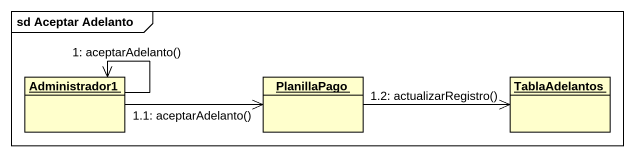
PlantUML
@startuml
mainframe sd Aceptar Adelanto
hide circle
hide empty members
object Administrador1
object PlanillaPago
object TablaAdelantos
Administrador1 --> Administrador1 : 1: aceptarAdelanto()
Administrador1 -right-> PlanillaPago : 1.1: aceptarAdelanto()
PlanillaPago -right-> TablaAdelantos : 1.2: actualizarRegistro()
@enduml
